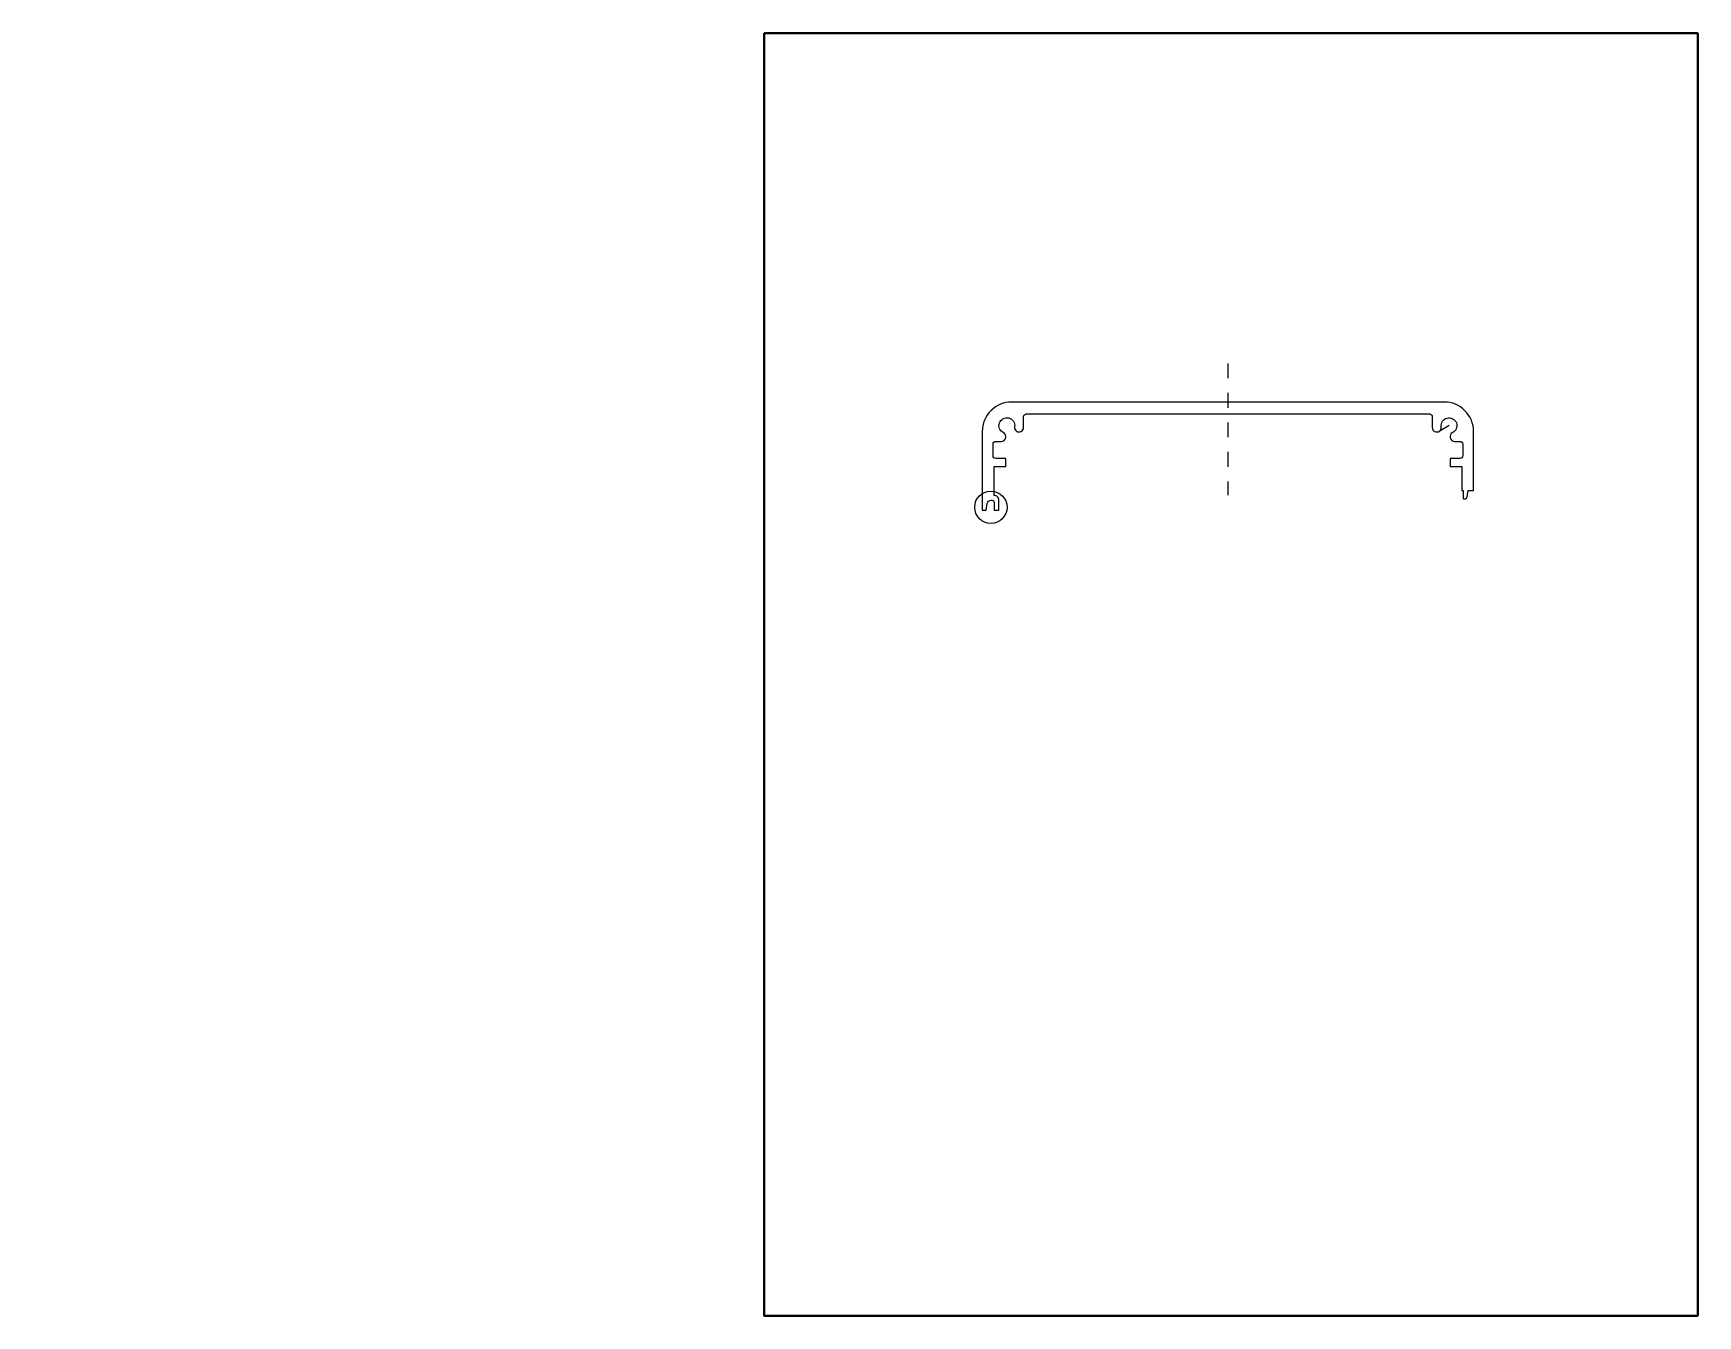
# Model space of a CAD drawing. Header units: millimetres. Extents: x 177 to 516, y -43 to 218.
import ezdxf

# ---------------------------------------------------------------- set-up
doc = ezdxf.new("R2010")
doc.units = ezdxf.units.MM
doc.linetypes.add('EB_DASH', pattern=[6, 3, -3])
doc.layers.get('0').update_dxf_attribs({"lineweight": 0})
doc.layers.add('CAXA4', color=3, linetype='Continuous', lineweight=25)
doc.layers.add('外线', color=7, linetype='Continuous', lineweight=30)
doc.styles.add('标准', font='SIMFANG.TTF', dxfattribs={"width": 0.667})

msp = doc.modelspace()

# ---------------------------------------------------------------- linework, layer by layer
at = {"color": 0}
msp.add_line((464.99, 138.29), (462.96, 137.12), dxfattribs=at)
at = {"color": 0, "linetype": 'EB_DASH'}
msp.add_lwpolyline([(419.99, 150.93), (419.99, 124.13)], dxfattribs=at)
at = {"color": 0}
msp.add_lwpolyline([(371.99, 123.09, -0.414214), (372.39, 122.69), (372.39, 121.09), (373.39, 121.09), (373.39, 123.09, 0.414214), (372.39, 124.09), (372.39, 129.99), (374.79, 129.99), (374.79, 131.59), (372.79, 131.59, -0.414214), (372.19, 132.19), (372.19, 134.49, -0.414214), (372.79, 135.09), (373.85, 135.09, 0.791288), (374.27, 136.86, -1.964547), (376.57, 138.05, 1.078719), (378.39, 137.91), (378.39, 140.09, -0.414214), (378.99, 140.69), (419.99, 140.69), (460.99, 140.69, -0.414214), (461.59, 140.09), (461.59, 137.91, 1.078719), (463.41, 138.05, -1.964547), (465.7, 136.86, 0.791288), (466.12, 135.09), (467.19, 135.09, -0.414214), (467.79, 134.49), (467.79, 132.19, -0.414214), (467.19, 131.59), (465.19, 131.59), (465.19, 129.99), (467.59, 129.99), (467.59, 125.09), (467.89, 125.09), (467.89, 123.49, 0.414214), (467.99, 123.39), (468.19, 123.39, 0.368919), (468.68, 123.81), (468.88, 125.09), (469.99, 125.09), (469.99, 137.09, 0.414214), (463.99, 143.09), (419.99, 143.09), (375.99, 143.09, 0.414214), (369.99, 137.09), (369.99, 121.09), (370.79, 121.09), (371, 122.41, -0.368919), (371.79, 123.09), (371.99, 123.09)], format="xyb", dxfattribs=at)
msp.add_circle((371.74, 121.67), 3.29, dxfattribs=at)
at = {"layer": '外线', "color": 0}
msp.add_lwpolyline([(325.6, 218.14), (325.6, -42.86), (515.6, -42.86), (515.6, 218.14)], close=True, dxfattribs=at)

# ---------------------------------------------------------------- texts
at = {"layer": 'CAXA4', "color": 0, "linetype": 'Continuous', "lineweight": 25, "insert": (176.85, 178.89), "char_height": 5, "attachment_point": 1, "style": '标准'}
msp.add_mtext('{ }', dxfattribs=at)

doc.saveas('drawing.dxf')
